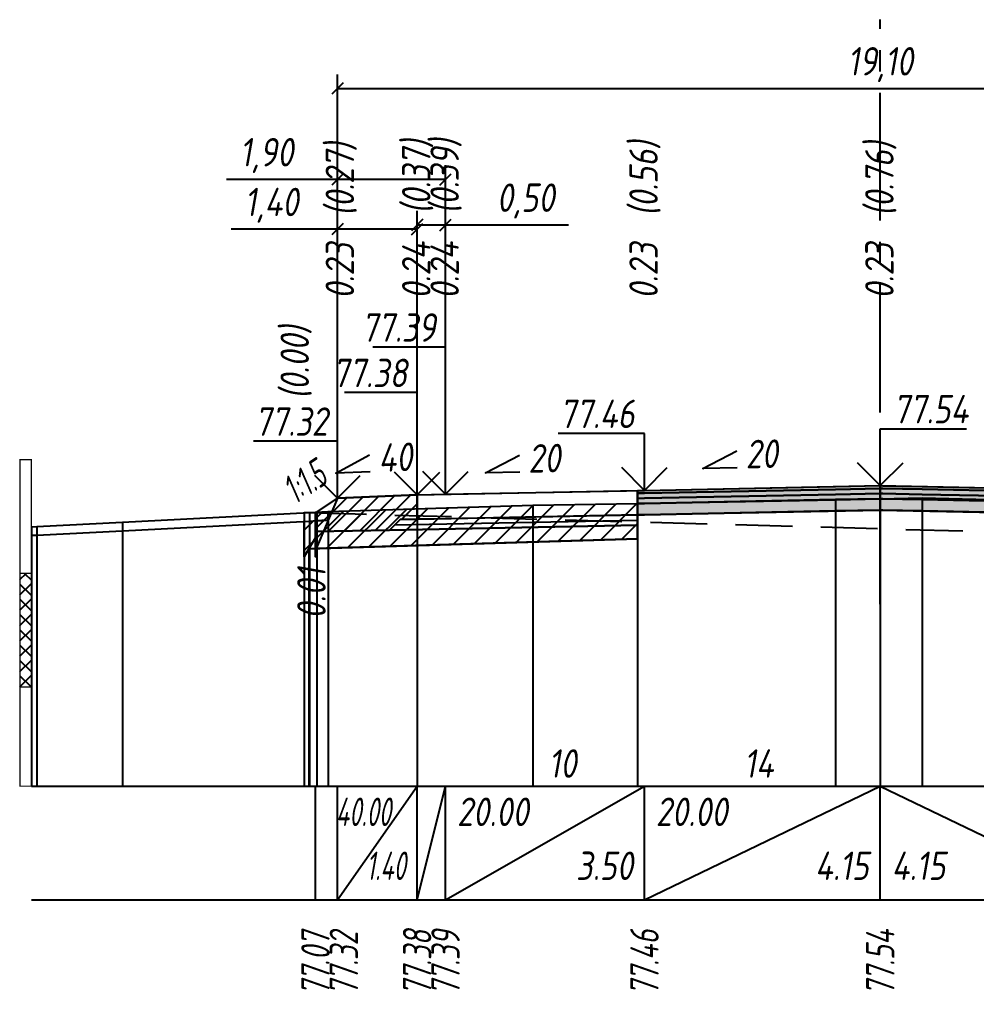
# Model space of a CAD drawing. Extents: x -717 to 1451, y -133302 to 233.
# Drawn here: x 78.9 to 163.2, y -31291.9 to -31206.5 of the extents above; entities that cross this region are included whole.
import ezdxf
from ezdxf.enums import TextEntityAlignment as Align

# ---------------------------------------------------------------- set-up
doc = ezdxf.new("R2010")
doc.units = 0
doc.linetypes.add('осевая2', pattern=[1.125, 0.75, -0.125, 0.125, -0.125])
doc.linetypes.add('штриховая', pattern=[0.75, 0.5, -0.25])
for name, color, linetype in [('Интерполированный поперечник', 2, 'Continuous'), ('Код_514', 1, 'Continuous'), ('Контур_0', 7, 'Continuous'), ('Контур_2521', 7, 'Continuous'), ('Контур_2564', 7, 'Continuous'), ('Контур_2660', 7, 'Continuous'), ('Контур_2665', 7, 'Continuous'), ('Контур_400', 7, 'Continuous'), ('Контур_508', 7, 'Continuous'), ('Контур_512', 7, 'Continuous'), ('Контур_513', 7, 'Continuous'), ('Контур_818', 7, 'Continuous'), ('Красный поперечник', 1, 'Continuous'), ('Линейка абсолютных высот', 7, 'Continuous'), ('Объём_2501', 7, 'Continuous'), ('Объём_2564', 7, 'Continuous'), ('Объём_2650', 7, 'Continuous'), ('Объём_2660', 7, 'Continuous'), ('Объём_2661', 7, 'Continuous'), ('Объём_2662', 7, 'Continuous'), ('Объём_2663', 7, 'Continuous'), ('Объём_2665', 7, 'Continuous'), ('Объём_2666', 7, 'Continuous'), ('Объём_2753', 7, 'Continuous'), ('Ось', 1, 'осевая2'), ('Откосы', 7, 'Continuous'), ('Отметки покрытия', 7, 'Continuous'), ('Рабочие отметки', 7, 'Continuous'), ('Рабочие отметки доп.', 7, 'Continuous'), ('Слои выравнивания', 7, 'Continuous'), ('Таблица', 7, 'Continuous'), ('Уклоны проезжей части', 7, 'Continuous'), ('Черный поперечник', 3, 'Continuous')]:
    doc.layers.add(name, color=color, linetype=linetype)
for name, color, linetype, true_color in [('Контур_2540', 2, 'Continuous', 0xffff00), ('Контур_2560', 2, 'Continuous', 0xffff00), ('Контур_2561', 7, 'Continuous', 0xff8040), ('Контур_2562', 3, 'Continuous', 0x00ff00), ('Контур_2563', 7, 'Continuous', 0xff8000), ('Контур_2570', 7, 'Continuous', 0x80ff00), ('Контур_2583', 3, 'Continuous', 0x00ff00), ('Контур_2725', 7, 'Continuous', 0x323232), ('Контур_2736', 4, 'Continuous', 0x00ffff), ('Контур_2737', 4, 'Continuous', 0x00ffff), ('Контур_2738', 4, 'Continuous', 0x00ffff), ('Контур_2739', 4, 'Continuous', 0x00ffff), ('Контур_2741', 4, 'Continuous', 0x00ffff), ('Контур_2742', 4, 'Continuous', 0x00ffff), ('Контур_2743', 4, 'Continuous', 0x00ffff), ('Контур_2744', 7, 'Continuous', 0xa4ffff), ('Контур_2745', 7, 'Continuous', 0xa4ffff), ('Контур_2747', 4, 'Continuous', 0x00ffff), ('Контур_2748', 4, 'Continuous', 0x00ffff), ('Контур_2749', 4, 'Continuous', 0x00ffff), ('Контур_2750', 4, 'Continuous', 0x00ffff), ('Контур_2751', 4, 'Continuous', 0x00ffff), ('Контур_2752', 4, 'Continuous', 0x00ffff), ('Контур_2760', 7, 'Continuous', 0x323232), ('Контур_2761', 7, 'Continuous', 0x323232), ('Контур_2762', 7, 'Continuous', 0x323232), ('Контур_2763', 7, 'Continuous', 0x323232), ('Контур_402', 7, 'Continuous', 0xff6464), ('Контур_703', 4, 'Continuous', 0x00ffff), ('Контур_705', 4, 'Continuous', 0x00ffff), ('Контур_707', 4, 'Continuous', 0x00ffff), ('Контур_720', 131, 'Continuous', 0xaaffff), ('Объём_2500', 7, 'Continuous', 0xc0c0c0), ('Объём_2520', 7, 'Continuous', 0x80ffff), ('Объём_2540', 2, 'Continuous', 0xffff00), ('Объём_2560', 2, 'Continuous', 0xffff00), ('Объём_2561', 7, 'Continuous', 0xff8040), ('Объём_2562', 3, 'Continuous', 0x00ff00), ('Объём_2563', 7, 'Continuous', 0xff8000), ('Объём_2570', 7, 'Continuous', 0x80ff00), ('Объём_2583', 3, 'Continuous', 0x00ff00), ('Объём_2591', 3, 'Continuous', 0x00ff00), ('Объём_2595', 3, 'Continuous', 0x00ff00), ('Объём_2600', 7, 'Continuous', 0x808000), ('Объём_2746', 2, 'Continuous', 0xffff00)]:
    doc.layers.add(name, color=color, linetype=linetype, true_color=true_color)
doc.styles.get("Standard").update_dxf_attribs({"font": 'txt', "height": 2.5})
doc.styles.add('М', font='romand.shx', dxfattribs={"width": 0.8, "oblique": 10, "height": 2.5})
doc.dimstyles.new('ISO-25', dxfattribs={"dimtxt": 2.5, "dimasz": 2.5, "dimexe": 1.25, "dimexo": 0.625, "dimtad": 1, "dimtxsty": 'Standard', "dimcen": 2.5, "dimadec": 0, "dimazin": 0, "dimtfac": 1, "dimtmove": 0, "dimatfit": 3, "dimfxl": 1, "dimarcsym": 0})

# ---------------------------------------------------------------- blocks, each defined once
blk = doc.blocks.new('_Oblique')
at = {"color": 0, "linetype": 'ByBlock', "lineweight": -2}
blk.add_line((-0.5, -0.5), (0.5, 0.5), dxfattribs=at)
blk = doc.blocks.new('*D714')
at = {"color": 0, "lineweight": -2, "transparency": 16777216}
for p, q in [((106.945, -31248.079), (106.945, -31223.739)), ((113.945, -31247.799), (113.945, -31223.739)), ((106.945, -31224.989), (97.596, -31224.989)), ((113.945, -31224.989), (106.945, -31224.989))]:
    blk.add_line(p, q, dxfattribs=at)
at = {"layer": 'Defpoints', "color": 0, "transparency": 16777216}
for p in [(113.945, -31224.989), (106.945, -31248.704), (113.945, -31248.424)]:
    blk.add_point(p, dxfattribs=at)
at = {"color": 0, "lineweight": -2, "transparency": 16777216, "rotation": 180}
blk.add_blockref('_Oblique', (106.945, -31224.989), dxfattribs=at)
at = {"color": 0, "lineweight": -2, "transparency": 16777216}
blk.add_blockref('_Oblique', (113.945, -31224.989), dxfattribs=at)
at = {"color": 0, "transparency": 16777216, "insert": (101.136, -31222.876), "char_height": 2.5, "width": 8.75, "attachment_point": 5, "style": 'М'}
blk.add_mtext('1,40', dxfattribs=at)
blk = doc.blocks.new('*D716')
at = {"color": 0, "lineweight": -2, "transparency": 16777216}
for p, q in [((113.945, -31247.799), (113.945, -31223.359)), ((116.445, -31247.749), (116.445, -31223.359)), ((113.945, -31224.609), (116.445, -31224.609)), ((116.445, -31224.609), (127.263, -31224.609))]:
    blk.add_line(p, q, dxfattribs=at)
at = {"layer": 'Defpoints', "color": 0, "transparency": 16777216}
for p in [(116.445, -31224.609), (113.945, -31248.424), (116.445, -31248.374)]:
    blk.add_point(p, dxfattribs=at)
at = {"color": 0, "lineweight": -2, "transparency": 16777216, "rotation": 180}
blk.add_blockref('_Oblique', (113.945, -31224.609), dxfattribs=at)
at = {"color": 0, "lineweight": -2, "transparency": 16777216}
blk.add_blockref('_Oblique', (116.445, -31224.609), dxfattribs=at)
at = {"color": 0, "transparency": 16777216, "insert": (123.502, -31222.496), "char_height": 2.5, "width": 9.16667, "attachment_point": 5, "style": 'М'}
blk.add_mtext('0,50', dxfattribs=at)
blk = doc.blocks.new('*D719')
at = {"color": 0, "lineweight": -2, "transparency": 16777216}
for p, q in [((106.945, -31248.079), (106.945, -31219.359)), ((116.445, -31247.749), (116.445, -31219.359)), ((106.945, -31220.609), (97.159, -31220.609)), ((116.445, -31220.609), (106.945, -31220.609))]:
    blk.add_line(p, q, dxfattribs=at)
at = {"layer": 'Defpoints', "color": 0, "transparency": 16777216}
for p in [(116.445, -31220.609), (106.945, -31248.704), (116.445, -31248.374)]:
    blk.add_point(p, dxfattribs=at)
at = {"color": 0, "lineweight": -2, "transparency": 16777216, "rotation": 180}
blk.add_blockref('_Oblique', (106.945, -31220.609), dxfattribs=at)
at = {"color": 0, "lineweight": -2, "transparency": 16777216}
blk.add_blockref('_Oblique', (116.445, -31220.609), dxfattribs=at)
at = {"color": 0, "transparency": 16777216, "insert": (100.699, -31218.496), "char_height": 2.5, "width": 8.75, "attachment_point": 5, "style": 'М'}
blk.add_mtext('1,90', dxfattribs=at)
blk = doc.blocks.new('*D720')
at = {"color": 0, "lineweight": -2, "transparency": 16777216}
for p, q in [((106.945, -31248.079), (106.945, -31211.359)), ((202.445, -31248.079), (202.445, -31211.359)), ((106.945, -31212.609), (202.445, -31212.609))]:
    blk.add_line(p, q, dxfattribs=at)
at = {"layer": 'Defpoints', "color": 0, "transparency": 16777216}
for p in [(202.445, -31212.609), (106.945, -31248.704), (202.445, -31248.704)]:
    blk.add_point(p, dxfattribs=at)
at = {"color": 0, "lineweight": -2, "transparency": 16777216, "rotation": 180}
blk.add_blockref('_Oblique', (106.945, -31212.609), dxfattribs=at)
at = {"color": 0, "lineweight": -2, "transparency": 16777216}
blk.add_blockref('_Oblique', (202.445, -31212.609), dxfattribs=at)
at = {"color": 0, "transparency": 16777216, "insert": (154.695, -31210.496), "char_height": 2.5, "width": 10.41667, "attachment_point": 5, "style": 'М'}
blk.add_mtext('19,10', dxfattribs=at)

msp = doc.modelspace()

# ---------------------------------------------------------------- hatches: boundary and pattern name
at = {"layer": 'Линейка абсолютных высот'}
h = msp.add_hatch(dxfattribs=at)
h.set_pattern_fill('ANSI37', scale=0.3, style=0)
h.set_pattern_definition([(45.0000013, (0, 0), (-0.67351924, 0.67351921), []), (135.0000003, (0, 0), (-0.673519222, -0.67351923), [])])
h.paths.add_polyline_path([(80, -31265.265), (80, -31255.265), (79, -31255.265), (79, -31265.265)])
at = {"layer": 'Объём_2563'}
h = msp.add_hatch(dxfattribs=at)
h.set_pattern_fill('ANSI31', color=256, scale=0.3)
h.paths.add_polyline_path([(106.945, -31248.641), (113.945, -31248.361), (113.945, -31250.511), (112.445, -31250.541), (111.527, -31251.46), (105, -31251.59), (105, -31249.938)])
at = {"layer": 'Объём_2570'}
h = msp.add_hatch(dxfattribs=at)
h.set_pattern_fill('ANSI31', color=256, scale=0.2)
h.paths.add_polyline_path([(106.114, -31250.575), (105, -31250.632), (105, -31249.882), (106.114, -31249.825)])
at = {"layer": 'Объём_2600'}
h = msp.add_hatch(dxfattribs=at)
h.set_pattern_fill('ANSI31', color=6, scale=0.4)
h.paths.add_polyline_path([(104.428, -31253.104), (104, -31253.821), (104, -31250.698), (104.477, -31250.674), (105.126, -31250.622), (106.114, -31250.575), (106.114, -31249.825), (124.131, -31249.271), (133.33, -31249.127), (133.33, -31252.237)])
at = {"layer": 'Слои выравнивания'}
for color, points in [(2, [(133.33, -31247.974), (133.945, -31247.961), (150.755, -31247.625), (154.695, -31247.546), (154.695, -31247.796), (150.755, -31247.875), (133.945, -31248.211), (133.33, -31248.224)]), (3, [(133.33, -31248.224), (133.945, -31248.211), (150.755, -31247.875), (154.695, -31247.796), (154.695, -31248.246), (150.755, -31248.325), (133.945, -31248.661), (133.33, -31248.674)]), (2, [(154.695, -31247.546), (154.906, -31247.551), (158.39, -31247.62), (166.619, -31247.785), (175.445, -31247.961), (182.331, -31248.099), (182.331, -31248.349), (175.445, -31248.211), (166.619, -31248.035), (158.39, -31247.87), (154.906, -31247.801), (154.695, -31247.796)]), (3, [(154.695, -31247.796), (154.906, -31247.801), (158.39, -31247.87), (166.619, -31248.035), (175.445, -31248.211), (182.331, -31248.349), (182.331, -31248.799), (175.445, -31248.661), (166.619, -31248.485), (158.39, -31248.32), (154.906, -31248.251), (154.695, -31248.246)]), (4, [(133.33, -31248.674), (133.945, -31248.661), (150.755, -31248.325), (154.695, -31248.246), (154.695, -31248.696), (150.755, -31248.775), (133.945, -31249.111), (133.33, -31249.124)]), (5, [(133.33, -31249.124), (133.945, -31249.111), (150.755, -31248.775), (154.695, -31248.696), (154.695, -31249.696), (150.755, -31249.775), (133.945, -31250.111), (133.33, -31250.124)]), (4, [(154.695, -31248.246), (154.906, -31248.251), (158.39, -31248.32), (166.619, -31248.485), (175.445, -31248.661), (182.331, -31248.799), (182.331, -31249.249), (175.445, -31249.111), (166.619, -31248.935), (158.39, -31248.77), (154.906, -31248.701), (154.695, -31248.696)]), (5, [(154.695, -31248.696), (154.906, -31248.701), (158.39, -31248.77), (166.619, -31248.935), (175.445, -31249.111), (182.331, -31249.249), (182.331, -31250.249), (175.445, -31250.111), (166.619, -31249.935), (158.39, -31249.77), (154.906, -31249.701), (154.695, -31249.696)])]:
    msp.add_hatch(color=color, dxfattribs=at).paths.add_polyline_path(points)

# ---------------------------------------------------------------- linework, layer by layer
at = {"layer": 'Интерполированный поперечник', "linetype": 'штриховая', "ltscale": 10, "flags": 128}
msp.add_lwpolyline([(104.477, -31249.924), (221.026, -31253.185)], dxfattribs=at)
at = {"layer": 'Код_514'}
for p, q in [((105, -31284), (105, -31274)), ((106.945, -31284), (106.945, -31274)), ((106.945, -31284), (113.945, -31274)), ((113.945, -31284), (113.945, -31274)), ((113.945, -31284), (116.445, -31274)), ((116.445, -31284), (116.445, -31274)), ((116.445, -31284), (133.945, -31274)), ((133.945, -31284), (133.945, -31274)), ((133.945, -31284), (154.695, -31274)), ((154.695, -31284), (154.695, -31274)), ((154.695, -31274), (175.445, -31284))]:
    msp.add_line(p, q, dxfattribs=at)
at = {"layer": 'Контур_0', "flags": 128}
for points in [[(106.945, -31248.641), (105, -31249.938), (105, -31249.938), (105, -31249.938), (105, -31249.938), (105, -31249.938), (105, -31249.938), (105, -31249.938), (105, -31249.938), (105, -31249.938), (105, -31249.938), (105, -31249.938), (105, -31249.938), (105, -31249.938), (105, -31249.938), (105, -31253.821)], [(106.945, -31248.641), (105, -31249.938), (105, -31249.938), (105, -31249.938), (105, -31249.938), (105, -31249.938), (105, -31249.938), (105, -31249.938), (105, -31249.938), (105, -31249.938), (105, -31249.938), (105, -31249.938), (105, -31249.938), (105, -31249.938), (105, -31249.938), (105, -31253.821), (105, -31253.821), (105, -31249.938), (105, -31249.938), (105, -31249.938), (105, -31249.938), (105, -31249.938), (105, -31249.938), (105, -31249.938), (105, -31249.938), (105, -31249.938), (105, -31249.938), (105, -31249.938), (105, -31249.938), (105, -31249.938)], [(116.445, -31250.461), (113.945, -31250.511), (113.945, -31248.361), (133.33, -31247.974), (133.33, -31250.124), (116.445, -31250.461), (116.445, -31250.461)], [(112.445, -31250.541), (133.33, -31250.124), (133.33, -31251.024), (111.527, -31251.46), (112.445, -31250.541), (112.445, -31250.541)], [(105, -31251.59), (111.527, -31251.46), (112.445, -31250.541), (113.945, -31250.511)]]:
    msp.add_lwpolyline(points, dxfattribs=at)
at = {"layer": 'Контур_2521', "color": 250, "flags": 128}
msp.add_lwpolyline([(111.986, -31251.001), (133.33, -31250.574)], dxfattribs=at)
at = {"layer": 'Контур_2540', "flags": 128}
msp.add_lwpolyline([(111.527, -31251.46), (133.33, -31251.024), (133.33, -31252.237), (104.428, -31253.104), (105, -31252.147), (105, -31251.59), (111.527, -31251.46), (111.527, -31251.46)], dxfattribs=at)
at = {"layer": 'Контур_2560', "flags": 128}
msp.add_lwpolyline([(106.945, -31248.641), (106.945, -31248.641), (106.945, -31248.641), (113.945, -31248.361)], dxfattribs=at)
at = {"layer": 'Контур_2561', "flags": 128}
msp.add_lwpolyline([(113.945, -31248.361), (113.945, -31248.361), (106.945, -31248.641), (106.945, -31248.641), (113.945, -31248.361)], dxfattribs=at)
at = {"layer": 'Контур_2562', "flags": 128}
msp.add_lwpolyline([(106.945, -31248.641), (106.945, -31248.641), (106.945, -31248.641), (106.945, -31248.641), (106.945, -31248.641)], dxfattribs=at)
at = {"layer": 'Контур_2563', "flags": 128}
msp.add_lwpolyline([(106.945, -31248.641), (113.945, -31248.361), (113.945, -31250.511), (112.445, -31250.541), (111.527, -31251.46), (105, -31251.59), (105, -31249.938), (106.945, -31248.641), (106.945, -31248.641)], dxfattribs=at)
at = {"layer": 'Контур_2564', "flags": 128}
msp.add_lwpolyline([(106.945, -31248.641), (113.945, -31248.361)], dxfattribs=at)
at = {"layer": 'Контур_2570', "flags": 128}
msp.add_lwpolyline([(80, -31251.909), (80.469, -31251.899), (88.018, -31251.521), (104.477, -31250.674), (104.477, -31250.674), (105.126, -31250.622), (106.114, -31250.575), (106.114, -31249.825), (124.131, -31249.271), (133.33, -31249.127), (150.755, -31248.782), (154.695, -31248.705), (158.39, -31248.632), (166.619, -31248.825), (182.331, -31249.164), (200.437, -31250.029), (207.547, -31250.409), (207.547, -31251.159), (216.684, -31253.272), (221.026, -31253.935), (221.026, -31253.935), (226.949, -31254.312), (239, -31253.842)], dxfattribs=at)
at = {"layer": 'Контур_2583', "flags": 128}
msp.add_lwpolyline([(104, -31253.821), (105, -31252.147), (105, -31249.938), (104, -31249.938), (104, -31253.821)], dxfattribs=at)
at = {"layer": 'Контур_2660', "flags": 128}
msp.add_lwpolyline([(104.428, -31253.104), (133.33, -31252.237)], dxfattribs=at)
at = {"layer": 'Контур_2665', "flags": 128}
msp.add_lwpolyline([(106.945, -31248.641), (106.945, -31248.641)], dxfattribs=at)
at = {"layer": 'Контур_2725', "flags": 128}
msp.add_lwpolyline([(133.33, -31250.124), (133.945, -31250.111), (150.755, -31249.775), (154.695, -31249.696), (154.906, -31249.701), (158.39, -31249.77), (166.619, -31249.935), (175.445, -31250.111), (182.331, -31250.249)], dxfattribs=at)
at = {"layer": 'Контур_2736', "flags": 128}
msp.add_lwpolyline([(106.945, -31248.641), (105, -31249.938)], dxfattribs=at)
at = {"layer": 'Контур_2737', "flags": 128}
msp.add_lwpolyline([(105, -31249.938), (105, -31249.938)], dxfattribs=at)
at = {"layer": 'Контур_2738', "flags": 128}
msp.add_lwpolyline([(105, -31249.938), (105, -31249.938)], dxfattribs=at)
at = {"layer": 'Контур_2739', "flags": 128}
msp.add_lwpolyline([(105, -31249.938), (105, -31249.938)], dxfattribs=at)
at = {"layer": 'Контур_2741', "flags": 128}
msp.add_lwpolyline([(105, -31249.938), (105, -31249.938)], dxfattribs=at)
at = {"layer": 'Контур_2742', "flags": 128}
msp.add_lwpolyline([(105, -31249.938), (105, -31249.938)], dxfattribs=at)
at = {"layer": 'Контур_2743', "flags": 128}
msp.add_lwpolyline([(105, -31249.938), (105, -31249.938)], dxfattribs=at)
at = {"layer": 'Контур_2744', "flags": 128}
msp.add_lwpolyline([(105, -31249.938), (105, -31249.938)], dxfattribs=at)
msp.add_lwpolyline([(105, -31249.938), (105, -31249.938)], dxfattribs=at)
msp.add_lwpolyline([(105, -31249.938), (105, -31249.938)], dxfattribs=at)
msp.add_lwpolyline([(105, -31249.938), (105, -31249.938)], dxfattribs=at)
msp.add_lwpolyline([(105, -31249.938), (105, -31249.938)], dxfattribs=at)
msp.add_lwpolyline([(105, -31249.938), (105, -31249.938)], dxfattribs=at)
at = {"layer": 'Контур_2745', "flags": 128}
msp.add_lwpolyline([(105, -31249.938), (105, -31249.938)], dxfattribs=at)
msp.add_lwpolyline([(105, -31249.938), (105, -31249.938)], dxfattribs=at)
msp.add_lwpolyline([(105, -31249.938), (105, -31249.938)], dxfattribs=at)
msp.add_lwpolyline([(105, -31249.938), (105, -31249.938)], dxfattribs=at)
msp.add_lwpolyline([(105, -31249.938), (105, -31249.938)], dxfattribs=at)
msp.add_lwpolyline([(105, -31249.938), (105, -31249.938)], dxfattribs=at)
at = {"layer": 'Контур_2747', "flags": 128}
msp.add_lwpolyline([(105, -31249.938), (105, -31249.938)], dxfattribs=at)
at = {"layer": 'Контур_2748', "flags": 128}
msp.add_lwpolyline([(105, -31249.938), (105, -31249.938)], dxfattribs=at)
at = {"layer": 'Контур_2749', "flags": 128}
msp.add_lwpolyline([(105, -31249.938), (105, -31249.938)], dxfattribs=at)
at = {"layer": 'Контур_2750', "flags": 128}
msp.add_lwpolyline([(105, -31249.938), (105, -31249.938)], dxfattribs=at)
at = {"layer": 'Контур_2751', "flags": 128}
msp.add_lwpolyline([(105, -31249.938), (105, -31249.938)], dxfattribs=at)
at = {"layer": 'Контур_2752', "flags": 128}
msp.add_lwpolyline([(105, -31249.938), (105, -31249.938)], dxfattribs=at)
at = {"layer": 'Контур_2760', "flags": 128}
msp.add_lwpolyline([(133.33, -31247.974), (133.945, -31247.961), (150.755, -31247.625), (154.695, -31247.546), (154.906, -31247.551), (158.39, -31247.62), (166.619, -31247.785), (175.445, -31247.961), (182.331, -31248.099)], dxfattribs=at)
at = {"layer": 'Контур_2761', "flags": 128}
msp.add_lwpolyline([(133.33, -31248.224), (133.945, -31248.211), (150.755, -31247.875), (154.695, -31247.796), (154.906, -31247.801), (158.39, -31247.87), (166.619, -31248.035), (175.445, -31248.211), (182.331, -31248.349)], dxfattribs=at)
at = {"layer": 'Контур_2762', "flags": 128}
msp.add_lwpolyline([(133.33, -31248.674), (133.945, -31248.661), (150.755, -31248.325), (154.695, -31248.246), (154.906, -31248.251), (158.39, -31248.32), (166.619, -31248.485), (175.445, -31248.661), (182.331, -31248.799)], dxfattribs=at)
at = {"layer": 'Контур_2763', "flags": 128}
msp.add_lwpolyline([(133.33, -31249.124), (133.945, -31249.111), (150.755, -31248.775), (154.695, -31248.696), (154.906, -31248.701), (158.39, -31248.77), (166.619, -31248.935), (175.445, -31249.111), (182.331, -31249.249)], dxfattribs=at)
at = {"layer": 'Контур_400', "flags": 128}
for points in [[(113.945, -31248.361), (116.445, -31248.311), (116.445, -31248.311), (116.445, -31248.311), (116.445, -31248.311), (116.445, -31248.311), (116.445, -31248.311), (133.945, -31247.961), (154.695, -31247.546)], [(154.695, -31247.546), (175.445, -31247.961), (192.945, -31248.311), (192.945, -31248.311), (192.945, -31248.311), (192.945, -31248.311), (192.945, -31248.311), (192.945, -31248.311), (195.445, -31248.361)]]:
    msp.add_lwpolyline(points, dxfattribs=at)
at = {"layer": 'Контур_402', "flags": 128}
msp.add_lwpolyline([(104.428, -31253.104), (133.33, -31252.237), (133.33, -31250.124), (154.695, -31249.696), (182.331, -31250.249), (182.331, -31252.425), (208.746, -31253.218)], dxfattribs=at)
at = {"layer": 'Контур_508', "flags": 128}
msp.add_lwpolyline([(104, -31253.821), (104.428, -31253.104), (133.33, -31252.237), (133.33, -31250.124), (154.695, -31249.696), (182.331, -31250.249), (182.331, -31252.425), (208.746, -31253.218), (208.746, -31254.044), (210.18, -31255), (210.483, -31255), (212.483, -31255), (212.786, -31255), (214, -31254.191)], dxfattribs=at)
at = {"layer": 'Контур_512', "flags": 128}
msp.add_lwpolyline([(104, -31253.821), (104.428, -31253.104), (133.33, -31252.237)], dxfattribs=at)
at = {"layer": 'Контур_513', "flags": 128}
msp.add_lwpolyline([(104, -31253.821), (104.428, -31253.104), (133.33, -31252.237), (133.33, -31250.124), (154.695, -31249.696), (182.331, -31250.249), (182.331, -31252.425), (208.746, -31253.218), (208.746, -31254.044), (210.18, -31255), (210.483, -31255), (212.483, -31255), (212.786, -31255), (214, -31254.191)], dxfattribs=at)
at = {"layer": 'Контур_703', "flags": 128}
for points in [[(106.945, -31248.641), (105, -31249.938)], [(105, -31249.938), (105, -31253.821)]]:
    msp.add_lwpolyline(points, dxfattribs=at)
at = {"layer": 'Контур_705', "flags": 128}
msp.add_lwpolyline([(105, -31249.938), (105, -31249.938)], dxfattribs=at)
at = {"layer": 'Контур_707', "flags": 128}
msp.add_lwpolyline([(105, -31253.821), (105, -31249.938)], dxfattribs=at)
at = {"layer": 'Контур_720', "flags": 128}
msp.add_lwpolyline([(105, -31253.821), (105, -31253.821)], dxfattribs=at)
at = {"layer": 'Контур_818', "flags": 128}
msp.add_lwpolyline([(105, -31250.632), (105.126, -31250.622), (106.114, -31250.575), (106.114, -31249.825), (124.131, -31249.271), (133.33, -31249.127), (150.755, -31248.782), (154.695, -31248.705), (158.39, -31248.632), (166.619, -31248.825), (182.331, -31249.164), (200.437, -31250.029), (207.547, -31250.409), (207.547, -31251.159), (214, -31252.652)], dxfattribs=at)
at = {"layer": 'Красный поперечник'}
for p, q in [((133.945, -31247.961), (154.695, -31247.546)), ((154.695, -31247.546), (175.445, -31247.961)), ((105, -31249.938), (106.945, -31248.641)), ((106.945, -31248.641), (113.945, -31248.361)), ((113.945, -31248.361), (116.445, -31248.311)), ((116.445, -31248.311), (133.945, -31247.961)), ((133.33, -31252.237), (133.33, -31274)), ((104, -31253.821), (104, -31274)), ((104.428, -31253.104), (104.428, -31274))]:
    msp.add_line(p, q, dxfattribs=at)
at = {"layer": 'Линейка абсолютных высот', "color": 7, "const_width": 0.1, "flags": 128}
for points in [[(80, -31255.265), (80, -31245.265), (79, -31245.265), (79, -31255.265), (80, -31255.265)], [(80, -31265.265), (80, -31255.265), (79, -31255.265), (79, -31265.265), (80, -31265.265)], [(80, -31274), (80, -31265.265), (79, -31265.265), (79, -31274), (80, -31274)]]:
    msp.add_lwpolyline(points, dxfattribs=at)
at = {"layer": 'Объём_2500', "flags": 128}
msp.add_lwpolyline([(116.445, -31250.461), (113.945, -31250.511), (113.945, -31248.361), (133.33, -31247.974), (133.33, -31250.124), (116.445, -31250.461), (116.445, -31250.461)], dxfattribs=at)
at = {"layer": 'Объём_2501', "flags": 128}
for points in [[(113.945, -31248.361), (116.445, -31248.311), (116.445, -31248.311), (116.445, -31248.311), (116.445, -31248.311), (116.445, -31248.311), (116.445, -31248.311), (133.945, -31247.961), (154.695, -31247.546)], [(154.695, -31247.546), (175.445, -31247.961), (192.945, -31248.311), (192.945, -31248.311), (192.945, -31248.311), (192.945, -31248.311), (192.945, -31248.311), (192.945, -31248.311), (195.445, -31248.361)]]:
    msp.add_lwpolyline(points, dxfattribs=at)
at = {"layer": 'Объём_2520', "color": 250, "flags": 128}
msp.add_lwpolyline([(112.445, -31250.541), (133.33, -31250.124), (133.33, -31251.024), (111.527, -31251.46), (112.445, -31250.541), (112.445, -31250.541)], dxfattribs=at)
at = {"layer": 'Объём_2540', "flags": 128}
msp.add_lwpolyline([(111.527, -31251.46), (133.33, -31251.024), (133.33, -31252.237), (104.428, -31253.104), (105, -31252.147), (105, -31251.59), (111.527, -31251.46), (111.527, -31251.46)], dxfattribs=at)
at = {"layer": 'Объём_2560', "flags": 128}
msp.add_lwpolyline([(106.945, -31248.641), (106.945, -31248.641), (106.945, -31248.641), (113.945, -31248.361)], dxfattribs=at)
at = {"layer": 'Объём_2561', "flags": 128}
msp.add_lwpolyline([(113.945, -31248.361), (113.945, -31248.361), (106.945, -31248.641), (106.945, -31248.641), (113.945, -31248.361)], dxfattribs=at)
at = {"layer": 'Объём_2562', "flags": 128}
msp.add_lwpolyline([(106.945, -31248.641), (106.945, -31248.641), (106.945, -31248.641), (106.945, -31248.641), (106.945, -31248.641)], dxfattribs=at)
at = {"layer": 'Объём_2563', "color": 250, "flags": 128}
msp.add_lwpolyline([(106.945, -31248.641), (113.945, -31248.361), (113.945, -31250.511), (112.445, -31250.541), (111.527, -31251.46), (105, -31251.59), (105, -31249.938), (106.945, -31248.641), (106.945, -31248.641)], dxfattribs=at)
at = {"layer": 'Объём_2564', "flags": 128}
msp.add_lwpolyline([(106.945, -31248.641), (113.945, -31248.361)], dxfattribs=at)
at = {"layer": 'Объём_2570', "flags": 128}
msp.add_lwpolyline([(106.114, -31250.575), (105, -31250.632), (105, -31249.882), (106.114, -31249.825), (106.114, -31250.575), (106.114, -31250.575)], dxfattribs=at)
at = {"layer": 'Объём_2583', "flags": 128}
msp.add_lwpolyline([(104, -31253.821), (105, -31252.147), (105, -31249.938), (104, -31249.938), (104, -31253.821)], dxfattribs=at)
at = {"layer": 'Объём_2591', "flags": 128}
msp.add_lwpolyline([(105, -31249.938), (105, -31253.821), (105, -31249.938)], dxfattribs=at)
at = {"layer": 'Объём_2595', "flags": 128}
msp.add_lwpolyline([(105, -31249.938), (105, -31253.821), (105, -31249.938)], dxfattribs=at)
at = {"layer": 'Объём_2650', "color": 6, "flags": 128}
msp.add_lwpolyline([(104.428, -31253.104), (104, -31253.821), (104, -31250.698), (104.477, -31250.674), (105.126, -31250.622), (106.114, -31250.575), (106.114, -31249.825), (124.131, -31249.271), (133.33, -31249.127), (133.33, -31252.237), (104.428, -31253.104), (104.428, -31253.104)], dxfattribs=at)
at = {"layer": 'Объём_2660', "flags": 128}
msp.add_lwpolyline([(104.428, -31253.104), (133.33, -31252.237)], dxfattribs=at)
at = {"layer": 'Объём_2661', "flags": 128}
msp.add_lwpolyline([(106.945, -31248.641), (105, -31249.938), (105, -31253.236)], dxfattribs=at)
at = {"layer": 'Объём_2662', "flags": 128}
msp.add_lwpolyline([(105, -31253.236), (105, -31249.938)], dxfattribs=at)
at = {"layer": 'Объём_2663', "flags": 128}
msp.add_lwpolyline([(105, -31253.236), (105, -31253.821), (105, -31253.236)], dxfattribs=at)
at = {"layer": 'Объём_2665', "flags": 128}
msp.add_lwpolyline([(106.945, -31248.641), (106.945, -31248.641)], dxfattribs=at)
at = {"layer": 'Объём_2666', "flags": 128}
msp.add_lwpolyline([(106.945, -31248.641), (105, -31253.236)], dxfattribs=at)
at = {"layer": 'Объём_2746', "flags": 128}
msp.add_lwpolyline([(133.33, -31252.237), (105, -31253.087), (105, -31250.632), (106.114, -31250.575), (106.114, -31249.825), (124.131, -31249.271), (133.33, -31249.127), (133.33, -31252.237), (133.33, -31252.237)], dxfattribs=at)
at = {"layer": 'Объём_2753', "flags": 128}
msp.add_lwpolyline([(133.33, -31247.974), (133.33, -31247.974)], dxfattribs=at)
at = {"layer": 'Ось', "ltscale": 15}
msp.add_line((154.695, -31257.971), (154.695, -31206.517), dxfattribs=at)
at = {"layer": 'Откосы', "color": 1, "flags": 128}
for points in [[(109.801, -31246.335), (106.804, -31246.454), (109.741, -31244.836)], [(122.97, -31246.37), (119.97, -31246.43), (122.94, -31244.87)], [(142.095, -31245.987), (139.095, -31246.047), (142.065, -31244.487)]]:
    msp.add_lwpolyline(points, dxfattribs=at)
at = {"layer": 'Отметки покрытия', "color": 1}
for p, q in [((116.445, -31235.361), (110.045, -31235.361)), ((116.445, -31248.311), (116.445, -31235.361)), ((113.945, -31239.361), (107.545, -31239.361)), ((113.945, -31248.361), (113.945, -31239.361)), ((154.695, -31247.546), (154.695, -31242.546)), ((154.695, -31242.546), (162.295, -31242.546)), ((133.945, -31242.961), (126.345, -31242.961)), ((133.945, -31247.961), (133.945, -31242.961)), ((106.945, -31243.641), (99.545, -31243.641)), ((106.945, -31248.641), (106.945, -31243.641)), ((133.945, -31247.961), (131.945, -31245.961)), ((133.945, -31247.961), (135.945, -31245.961)), ((154.695, -31247.546), (152.695, -31245.546)), ((154.695, -31247.546), (156.695, -31245.546)), ((106.945, -31248.641), (104.945, -31246.641)), ((106.945, -31248.641), (108.945, -31246.641)), ((113.945, -31248.361), (111.945, -31246.361)), ((113.945, -31248.361), (115.945, -31246.361)), ((116.445, -31248.311), (114.445, -31246.311)), ((116.445, -31248.311), (118.445, -31246.311))]:
    msp.add_line(p, q, dxfattribs=at)
at = {"layer": 'Слои выравнивания'}
for p, q in [((154.695, -31247.546), (154.695, -31274)), ((113.945, -31248.361), (113.945, -31274)), ((133.33, -31247.974), (133.33, -31274))]:
    msp.add_line(p, q, dxfattribs=at)
at = {"layer": 'Слои выравнивания', "color": 2, "flags": 128}
for points in [[(133.33, -31247.974), (133.945, -31247.961), (150.755, -31247.625), (154.695, -31247.546), (154.695, -31247.796), (150.755, -31247.875), (133.945, -31248.211), (133.33, -31248.224)], [(154.695, -31247.546), (154.906, -31247.551), (158.39, -31247.62), (166.619, -31247.785), (175.445, -31247.961), (182.331, -31248.099), (182.331, -31248.349), (175.445, -31248.211), (166.619, -31248.035), (158.39, -31247.87), (154.906, -31247.801), (154.695, -31247.796)]]:
    msp.add_lwpolyline(points, close=True, dxfattribs=at)
at = {"layer": 'Слои выравнивания', "color": 3, "flags": 128}
for points in [[(133.33, -31248.224), (133.945, -31248.211), (150.755, -31247.875), (154.695, -31247.796), (154.695, -31248.246), (150.755, -31248.325), (133.945, -31248.661), (133.33, -31248.674)], [(154.695, -31247.796), (154.906, -31247.801), (158.39, -31247.87), (166.619, -31248.035), (175.445, -31248.211), (182.331, -31248.349), (182.331, -31248.799), (175.445, -31248.661), (166.619, -31248.485), (158.39, -31248.32), (154.906, -31248.251), (154.695, -31248.246)]]:
    msp.add_lwpolyline(points, close=True, dxfattribs=at)
at = {"layer": 'Слои выравнивания', "color": 4, "flags": 128}
for points in [[(133.33, -31248.674), (133.945, -31248.661), (150.755, -31248.325), (154.695, -31248.246), (154.695, -31248.696), (150.755, -31248.775), (133.945, -31249.111), (133.33, -31249.124)], [(154.695, -31248.246), (154.906, -31248.251), (158.39, -31248.32), (166.619, -31248.485), (175.445, -31248.661), (182.331, -31248.799), (182.331, -31249.249), (175.445, -31249.111), (166.619, -31248.935), (158.39, -31248.77), (154.906, -31248.701), (154.695, -31248.696)]]:
    msp.add_lwpolyline(points, close=True, dxfattribs=at)
at = {"layer": 'Слои выравнивания', "color": 5, "flags": 128}
for points in [[(133.33, -31249.124), (133.945, -31249.111), (150.755, -31248.775), (154.695, -31248.696), (154.695, -31249.696), (150.755, -31249.775), (133.945, -31250.111), (133.33, -31250.124)], [(154.695, -31248.696), (154.906, -31248.701), (158.39, -31248.77), (166.619, -31248.935), (175.445, -31249.111), (182.331, -31249.249), (182.331, -31250.249), (175.445, -31250.111), (166.619, -31249.935), (158.39, -31249.77), (154.906, -31249.701), (154.695, -31249.696)]]:
    msp.add_lwpolyline(points, close=True, dxfattribs=at)
at = {"layer": 'Таблица'}
for p, q in [((80, -31274), (239, -31274)), ((80, -31284), (239, -31284))]:
    msp.add_line(p, q, dxfattribs=at)
at = {"layer": 'Черный поперечник', "color": 7}
for p, q in [((154.695, -31248.705), (154.695, -31274)), ((158.39, -31248.632), (158.39, -31274)), ((124.131, -31249.271), (124.131, -31274)), ((133.33, -31249.127), (133.33, -31274)), ((150.755, -31248.782), (150.755, -31274)), ((104.477, -31249.924), (104.477, -31274)), ((105.126, -31249.872), (105.126, -31274)), ((106.114, -31249.825), (106.114, -31274)), ((80, -31251.159), (80, -31274)), ((80.469, -31251.149), (80.469, -31274)), ((88.018, -31250.771), (88.018, -31274))]:
    msp.add_line(p, q, dxfattribs=at)
at = {"layer": 'Черный поперечник', "flags": 128}
msp.add_lwpolyline([(80, -31251.159), (80.469, -31251.149), (88.018, -31250.771), (104.477, -31249.924), (105.126, -31249.872), (106.114, -31249.825), (124.131, -31249.271), (133.33, -31249.127), (150.755, -31248.782), (154.695, -31248.705), (158.39, -31248.632), (166.619, -31248.825), (182.331, -31249.164), (200.437, -31250.029), (207.547, -31250.409), (216.684, -31252.522), (221.026, -31253.185), (226.949, -31253.562), (239, -31253.092)], dxfattribs=at)

# ---------------------------------------------------------------- texts
at = {"layer": 'Код_514', "style": 'М', "oblique": 10}
for s, width, p in [('40.00', 0.6, (106.792, -31275)), ('20.00', 0.8, (117.445, -31275)), ('20.00', 0.8, (134.945, -31275))]:
    msp.add_text(s, height=2.5, dxfattribs=dict(at, width=width)).set_placement(p, align=Align.TOP_LEFT)
for s, width, p in [('1.40', 0.6, (112.945, -31283)), ('3.50', 0.8, (132.945, -31283)), ('4.15', 0.8, (153.695, -31283))]:
    msp.add_text(s, height=2.5, dxfattribs=dict(at, width=width)).set_placement(p, align=Align.BOTTOM_RIGHT)
at = {"layer": 'Код_514', "style": 'М', "oblique": 10, "width": 0.8}
msp.add_text('4.15', height=2.5, dxfattribs=at).set_placement((155.695, -31283), align=Align.BOTTOM_LEFT)
at = {"layer": 'Код_514', "style": 'М', "oblique": 10, "width": 0.7}
for s, p in [('77.07', (105, -31292.382)), ('77.32', (107.5, -31292.382)), ('77.38', (113.945, -31292.382)), ('77.39', (116.445, -31292.382)), ('77.46', (133.945, -31292.382)), ('77.54', (154.695, -31292.382))]:
    msp.add_text(s, height=2.5, rotation=90, dxfattribs=at).set_placement(p, align=Align.MIDDLE_LEFT)
at = {"layer": 'Отметки покрытия', "color": 1, "style": 'М', "oblique": 10, "width": 0.8}
for s, p in [('77.39', (115.586, -31235.63)), ('77.38', (113.086, -31239.63)), ('77.46', (133.086, -31243.23)), ('77.32', (106.086, -31243.91))]:
    msp.add_text(s, height=2.5, dxfattribs=at).set_placement(p, align=Align.BOTTOM_RIGHT)
msp.add_text('77.54', height=2.5, dxfattribs=at).set_placement((155.836, -31242.815), align=Align.BOTTOM_LEFT)
at = {"layer": 'Рабочие отметки', "color": 1, "style": 'М', "oblique": 10, "width": 0.8}
for s, p in [('0.23', (107.145, -31231.111)), ('0.24', (113.867, -31231.111)), ('0.24', (116.367, -31231.111)), ('0.23', (133.867, -31231.111)), ('0.23', (154.617, -31231.111))]:
    msp.add_text(s, height=2.5, rotation=90, dxfattribs=at).set_placement(p, align=Align.MIDDLE_LEFT)
msp.add_text('0.01', height=2.5, rotation=90, dxfattribs=at).set_placement((104.645, -31254.757), align=Align.MIDDLE_RIGHT)
at = {"layer": 'Рабочие отметки доп.', "color": 1, "style": 'М', "oblique": 10, "width": 0.8}
for s, p in [('(0.37)', (113.867, -31223.611)), ('(0.39)', (116.367, -31223.611)), ('(0.56)', (133.867, -31223.811)), ('(0.76)', (154.617, -31223.811)), ('(0.27)', (107.145, -31223.811)), ('(0.00)', (103.174, -31239.91))]:
    msp.add_text(s, height=2.5, rotation=90, dxfattribs=at).set_placement(p, align=Align.MIDDLE_LEFT)
at = {"layer": 'Слои выравнивания', "style": 'М', "oblique": 10, "width": 0.8}
for s, p in [('10', (126.739, -31274)), ('14', (144.013, -31274))]:
    msp.add_text(s, height=2.5, dxfattribs=at).set_placement(p, align=Align.BOTTOM_CENTER)
at = {"layer": 'Уклоны проезжей части', "color": 1, "style": 'М', "oblique": 10}
for s, rotation, width, p in [('20', 1.14576, 0.8, (144.3, -31246.754)), ('40', 2.29061, 0.8, (112.105, -31247.051)), ('20', 1.14576, 0.8, (125.175, -31247.137)), ('1:1.5', 33.69007, 0.6, (105.138, -31248.866))]:
    msp.add_text(s, height=2.5, rotation=rotation, dxfattribs=dict(at, width=width)).set_placement(p, align=Align.BOTTOM_CENTER)

# ---------------------------------------------------------------- dimensions: what is measured, and where the dimension line sits
at = {"color": 5}
dim = msp.add_linear_dim(base=(202.445, -31212.609), p1=(106.945, -31248.704), p2=(202.445, -31248.704), angle=180, dimstyle='ISO-25', override={"dimasz": 1, "dimlfac": 0.2, "dimzin": 0, "dimtxsty": 'М', "dimblk1": 'Oblique', "dimblk2": 'Oblique', "dimsah": 1}, dxfattribs=at)
dim.commit()
dim.dimension.update_dxf_attribs({"geometry": '*D720', "text_midpoint": (154.695, -31210.496)})
for base, p1, p2, picture, middle in [((116.445, -31220.609), (106.945, -31248.704), (116.445, -31248.374), '*D719', (100.699, -31220.609)), ((113.945, -31224.989), (106.945, -31248.704), (113.945, -31248.424), '*D714', (101.136, -31224.989)), ((116.445, -31224.609), (113.945, -31248.424), (116.445, -31248.374), '*D716', (123.502, -31224.609))]:
    dim = msp.add_linear_dim(base=base, p1=p1, p2=p2, angle=180, dimstyle='ISO-25', override={"dimasz": 1, "dimlfac": 0.2, "dimzin": 0, "dimtxsty": 'М', "dimblk1": 'Oblique', "dimblk2": 'Oblique', "dimsah": 1}, dxfattribs=at)
    dim.commit()
    dim.dimension.update_dxf_attribs({"geometry": picture, "text_midpoint": middle, "dimtype": 160})

doc.saveas('drawing.dxf')
